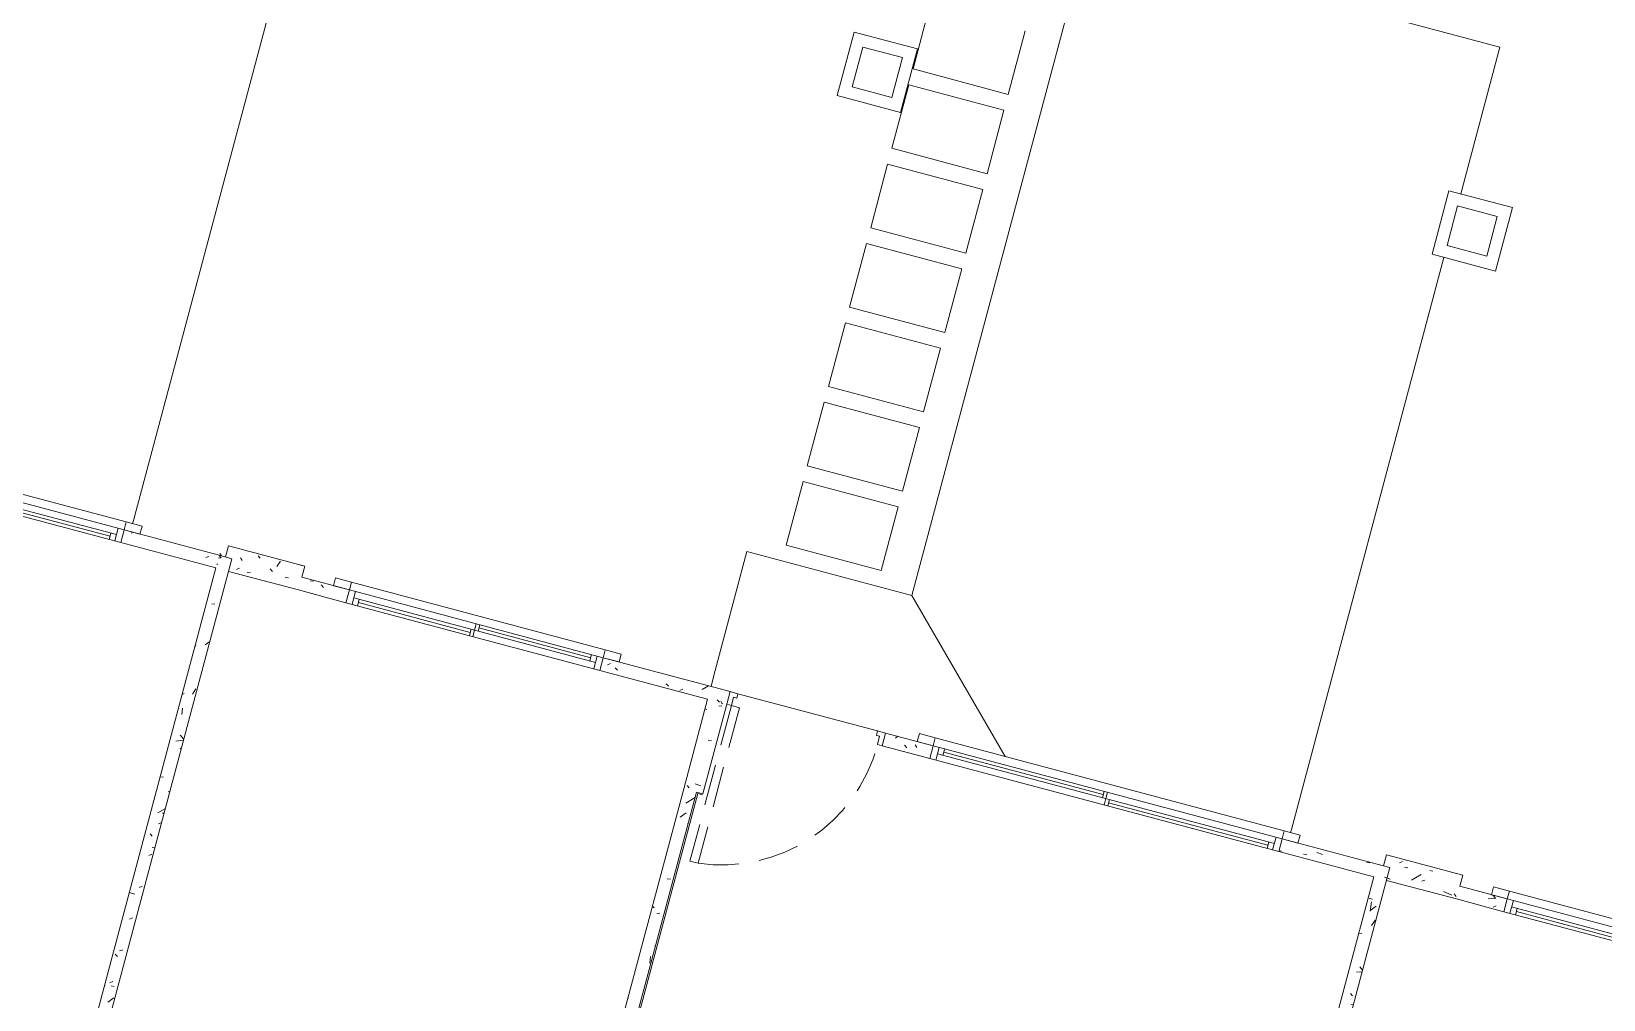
# Model space of a CAD drawing. Header units: metres. Extents: x 689715 to 690980, y 1005284 to 1006835.
# Drawn here: x 690858.54 to 690868.11, y 1005618.2 to 1005624.1 of the extents above; entities that cross this region are included whole.
import ezdxf

# ---------------------------------------------------------------- set-up
doc = ezdxf.new("R2010")
doc.units = ezdxf.units.M
doc.linetypes.add('HIDDEN', pattern=[0.375, 0.25, -0.125])
doc.linetypes.add('PHANTOM', pattern=[2.5, 1.25, -0.25, 0.25, -0.25, 0.25, -0.25])
doc.layers.add('0_HUELLAS CASAS CASTILLA', color=1, linetype='Continuous')
doc.layers.add('0_NUMERO DE LOTE FASE V', color=3, linetype='Continuous')
for name, color, linetype, lineweight in [('Modelos genéricos', 7, 'Continuous', 13), ('Muros', 7, 'Continuous', 13), ('Patrón de corte', 7, 'Continuous', 13), ('Pilares estructurales', 7, 'Continuous', 25), ('Plan Swing', 7, 'HIDDEN', 13), ('Puertas', 7, 'Continuous', 13), ('Suelos', 7, 'Continuous', 9), ('Ventanas', 7, 'Continuous', 13)]:
    doc.layers.add(name, color=color, linetype=linetype, lineweight=lineweight)
pattern_1 = [(49.99999999999996, (0, -2.328306436538696e-10), (0.4377584771638401, -0.03836033982117172), [0.04599999999999997, -0.5029999999999996]), (354.9999999999999, (0, -2.328306436538696e-10), (-0.0843952140696779, 0.4580987315439033), [0.037, -0.402]), (100.451, (0.03600000008009374, -0.003000000258907676), (0.3526758939897786, 0.4199401312074266), [0.03899999999999999, -0.427]), (46.18399999999996, (0, 0.121999999973923), (0.6506308650644553, -0.1004214988211121), [0.06899999999999998, -0.7539999999999997]), (96.63599999999995, (0.05400000012014061, 0.113999999826774), (0.570191611846052, 0.5938707988951815), [0.058, -0.6409999999999998]), (351.1839999999999, (0, 0.121999999973923), (0.5697220635397624, 0.5936975411065765), [0.05499999999999999, -0.6039999999999999]), (21, (0.06099999987054616, 0.09100000001490116), (0.3642747293136029, -0.245780230253577), [0.04599999999999997, -0.5029999999999996]), (326, (0.06099999987054616, 0.09100000001490116), (0.1482769546615402, 0.4415777901075864), [0.03699999999999999, -0.4019999999999999]), (71.451, (0.09099999989848584, 0.07100000022910535), (0.512048302653334, 0.1963072483374968), [0.03900000000000001, -0.4270000000000002]), (37.49999999999998, (0, -2.328306436538696e-10), (0.007375797972208928, 0.2022933454275577), [0.02, -0.3769999999999999, 0.02, -0.3879999999999999, -0.4039999999999999]), (37.49999999999998, (0, -2.328306436538696e-10), (0.007375797972208928, 0.2022933454275577), [-0.8059999999999998, 0.02, -0.384]), (7.49999999999994, (0, -2.328306436538696e-10), (0.1600503399492728, 0.2399435114399267), [0.02, -0.2129999999999999, 0.02, -0.3679999999999999, -0.154]), (7.49999999999994, (0, -2.328306436538696e-10), (0.1600503399492728, 0.2399435114399267), [-0.6209999999999999, 0.02, -0.134]), (327.5, (-0.136000000173226, -2.328306436538696e-10), (0.325416223879766, -0.01404568388630395), [0.02, -0.132, 0.02, -0.455, -0.6309999999999999]), (327.5, (-0.136000000173226, -2.328306436538696e-10), (0.325416223879766, -0.01404568388630395), [-0.6279999999999999, 0.02, -0.6109999999999999]), (317.4999999999999, (-0.1970000000437722, -2.328306436538696e-10), (0.3554815006055005, 0.06081860510782444), [0.01999999999999999, -0.1779999999999999, 0.01999999999999999, -0.2959999999999999, -0.4479999999999997]), (317.4999999999999, (-0.1970000000437722, -2.328306436538696e-10), (0.3554815006055005, 0.06081860510782444), [-0.5139999999999997, 0.01999999999999999, -0.4279999999999998])]

# ---------------------------------------------------------------- blocks, each defined once
blk = doc.blocks.new('Window-Sliding - VENTANA DE 2_20 X 1_20-1540986-PLANO CLAVE _8 CASAS EN HILERA_ - Dependent 1')
at = {"layer": 'Ventanas', "color": 253}
for p, q in [((1.100365830454672, 0.04), (-1.099634169545327, 0.04)), ((-1.099634169545327, 0.04), (-1.099634169545327, -0.03999999999902364)), ((-1.099634169545327, 0.04000000000097637), (1.100365830454672, 0.04000000000097637)), ((-1.061534169779908, -0.03999999999902364), (-1.061534169779908, 0.04000000000097637)), ((-1.061534169779908, 0.04000000000097637), (-1.061534169779908, -0.03999999999902365)), ((1.062265830467165, 9.714248738745823e-13), (-1.061534169779908, 9.714248738745823e-13)), ((-1.026609169545286, 0.04000000000097637), (-1.026609169545286, 9.714248738745823e-13)), ((-0.02185916954532734, 0.02000000000096879), (-1.026609169545286, 0.02000000000096879)), ((-0.02185916954532734, 0.04000000000097637), (-0.02185916954532734, 9.714248738745823e-13)), ((0.000365830454672653, 9.714248738745823e-13), (0.000365830454672653, 0.04000000000097637)), ((0.000365830454672653, 9.714248738745823e-13), (0.000365830454672653, -0.03999999999902364)), ((0.02259083045467268, -0.03999999999902364), (0.02259083045467268, 9.714248738745823e-13)), ((1.027340830454717, -0.03999999999902364), (1.027340830454717, 9.714248738745823e-13)), ((1.062265830467165, 0.04000000000097637), (1.062265830467165, -0.03999999999902365)), ((1.100365830454672, -0.03999999999902364), (1.100365830454672, 0.04)), ((-1.099634169545327, -0.03999999999902364), (1.100365830454672, -0.03999999999902364)), ((-1.099634169545327, -0.03999999999902364), (1.100365830454672, -0.03999999999902364)), ((-1.09963416929923, -0.03999999999902364), (1.100365830455644, -0.03999999999902364)), ((0.02259083045467268, -0.0199999999990375), (1.027340830454716, -0.0199999999990375))]:
    blk.add_line(p, q, dxfattribs=at)
blk = doc.blocks.new('Window-Sliding - VENTANA DE 1_60 X 1_20-1540950-PLANO CLAVE _8 CASAS EN HILERA_ - Dependent 1')
at = {"layer": 'Ventanas', "color": 253}
for p, q in [((-0.799634169545327, -0.04), (-0.799634169545327, 0.03999999999902364)), ((-0.799634169545327, 0.03999999999902364), (0.8003658304546724, 0.03999999999902364)), ((-0.7996341695453272, 0.03999999999902364), (0.8003658304546725, 0.03999999999902364)), ((-0.7996341692992297, 0.03999999999902364), (0.800365830455645, 0.03999999999902364)), ((-0.7615341697799087, 0.03999999999902364), (-0.7615341697799087, -0.04000000000097637)), ((-0.7615341697799087, -0.04000000000097637), (-0.7615341697799087, 0.03999999999902365)), ((0.000365830454672653, -9.714248738745823e-13), (0.000365830454672653, 0.03999999999902364)), ((0.02259083045467268, 0.03999999999902364), (0.02259083045467268, -9.714248738745823e-13)), ((0.02259083045467268, 0.0199999999990375), (0.7273408304547152, 0.0199999999990375)), ((0.7273408304547152, 0.03999999999902364), (0.7273408304547152, -9.714248738745823e-13)), ((0.7622658304671647, -0.04000000000097637), (0.7622658304671647, 0.03999999999902365)), ((0.8003658304546724, 0.03999999999902364), (0.8003658304546724, -0.04)), ((0.8003658304546724, -0.04), (-0.799634169545327, -0.04)), ((-0.7996341695453272, -0.04000000000097637), (0.8003658304546725, -0.04000000000097637)), ((0.7622658304671647, -9.714248738745823e-13), (-0.761534169779909, -9.714248738745823e-13)), ((-0.7266091695452884, -0.04000000000097637), (-0.7266091695452884, -9.714248738745823e-13)), ((-0.02185916954532734, -0.02000000000096879), (-0.7266091695452884, -0.02000000000096879)), ((-0.02185916954532734, -0.04000000000097637), (-0.02185916954532734, -9.714248738745823e-13)), ((0.000365830454672653, -9.714248738745823e-13), (0.000365830454672653, -0.04000000000097637))]:
    blk.add_line(p, q, dxfattribs=at)
blk = doc.blocks.new('M_MOLDURA SENCILLA PARA VENTANAS - 2_20x1_20-1429797-PLANO CLAVE _8 CASAS EN HILERA_ - Dependent 1')
at = {"layer": 'Modelos genéricos', "color": 9, "lineweight": 9}
for p, q in [((-0.975000000000008, 0.08999999999999686), (-1.075000000000009, 0.08999999999999686)), ((-1.075000000000009, 0.08999999999999686), (-1.075000000000009, 0.04000000000000823)), ((-1.075000000000009, 0.04000000000000823), (-0.975000000000008, 0.04000000000000823)), ((-0.975000000000008, 0.04000000000000823), (-0.975000000000008, 0.08999999999999686)), ((1.324999999999992, 0.08999999999999686), (1.224999999999992, 0.08999999999999686)), ((1.224999999999992, 0.08999999999999686), (1.224999999999992, 0.04000000000000823)), ((1.224999999999992, 0.04000000000000823), (1.324999999999992, 0.04000000000000823)), ((1.324999999999992, 0.04000000000000823), (1.324999999999992, 0.08999999999999686))]:
    blk.add_line(p, q, dxfattribs=at)
at = {"layer": 'Modelos genéricos', "color": 253}
blk.add_line((-0.9750000000000082, 0.09000000000000001), (1.224999999999992, 0.09000000000000001), dxfattribs=at)
blk = doc.blocks.new('M_MOLDURA SENCILLA PARA VENTANAS - 1_20x1_60-V5-PLANO CLAVE _8 CASAS EN HILERA_ - Dependent 1')
at = {"layer": 'Modelos genéricos', "color": 9, "lineweight": 9}
for p, q in [((-0.675000000000009, 0.08999999999999686), (-0.7750000000000079, 0.08999999999999686)), ((-0.7750000000000079, 0.08999999999999686), (-0.7750000000000079, 0.04000000000000823)), ((-0.7750000000000079, 0.04000000000000823), (-0.675000000000009, 0.04000000000000823)), ((-0.675000000000009, 0.04000000000000823), (-0.675000000000009, 0.08999999999999686)), ((1.024999999999992, 0.08999999999999686), (0.9249999999999912, 0.08999999999999686)), ((0.9249999999999912, 0.08999999999999686), (0.9249999999999912, 0.04000000000000823)), ((0.9249999999999912, 0.04000000000000823), (1.024999999999992, 0.04000000000000823)), ((1.024999999999992, 0.04000000000000823), (1.024999999999992, 0.08999999999999686))]:
    blk.add_line(p, q, dxfattribs=at)
at = {"layer": 'Modelos genéricos', "color": 253}
blk.add_line((-0.675000000000008, 0.09000000000000001), (0.924999999999992, 0.09000000000000001), dxfattribs=at)
blk = doc.blocks.new('M_SINGLE DOOR_PRINCIPAL - _98 x 2_18-1543017-PLANO CLAVE _8 CASAS EN HILERA_ - Dependent 1')
at = {"layer": 'Plan Swing', "color": 253}
for p, q in [((0.4089999999999979, 0.04000000000001053), (0.4089999999999979, 1.02000000000001)), ((0.4600000000000514, 1.02000000000001), (0.4089999999999979, 1.02000000000001)), ((0.4600000000000514, 0.04000000000001053), (0.4600000000000514, 1.02000000000001)), ((0.4600000000000514, 0.04000000000001053), (0.4089999999999979, 0.04000000000001053))]:
    blk.add_line(p, q, dxfattribs=at)
blk.add_arc((0.520000000000048, 0.04480403496726841), 0.9814928273890571, 96.49364626227735, 179.9999999999998, dxfattribs=at)
at = {"layer": 'Puertas', "color": 9, "lineweight": 9}
for p, q in [((-0.460000000000006, 0.04000000000000724), (-0.4900000000000043, 0.04000000000000717)), ((-0.4600000000000058, -0.0122499999999987), (-0.460000000000006, 0.04000000000000724)), ((0.4899999999999966, 0.0400000000000091), (0.4599999999999982, 0.04000000000000896)), ((0.4599999999999982, 0.04000000000000896), (0.4599999999999982, -0.01224999999999695)), ((-0.4900000000000041, -0.03999999999999282), (-0.4400000000000057, -0.03999999999999271)), ((-0.4400000000000058, -0.01224999999999866), (-0.4600000000000058, -0.0122499999999987)), ((-0.4400000000000057, -0.03999999999999271), (-0.4400000000000058, -0.01224999999999866)), ((0.4599999999999982, -0.01224999999999695), (0.4399999999999982, -0.01224999999999702)), ((0.4399999999999982, -0.01224999999999702), (0.4399999999999982, -0.03999999999999092)), ((0.4399999999999982, -0.03999999999999092), (0.4899999999999966, -0.03999999999999099))]:
    blk.add_line(p, q, dxfattribs=at)
at = {"layer": 'Puertas', "color": 253}
for p, q in [((-0.4600000000000056, -0.01224999999998467), (-0.4600000000000056, -0.01099999999998057)), ((-0.4550000000000055, -0.01099999999998056), (-0.4600000000000056, -0.01099999999998057)), ((-0.4550000000000054, -0.01099999999998668), (-0.4600000000000054, -0.0109999999999867)), ((-0.4600000000000056, -0.01224999999998467), (-0.4550000000000055, -0.01224999999998466)), ((-0.4550000000000055, -0.01099999999998056), (-0.4550000000000055, -0.01224999999998466)), ((-0.4550000000000054, -0.01099999999998668), (-0.4550000000000054, -0.0122499999999908))]:
    blk.add_line(p, q, dxfattribs=at)
blk = doc.blocks.new('M_Concrete-Rectangular-Column - _25x_25-V7-PLANO CLAVE _8 CASAS EN HILERA_ - Dependent 1')
at = {"layer": 'Pilares estructurales', "lineweight": 13}
h = blk.add_hatch(dxfattribs=at)
h.set_pattern_fill('CONCRETE', color=256, style=0, pattern_type=2)
h.set_pattern_definition([(49.99999999999999, (-7.957000000000001, -75.643), (1.457020047383542, -0.1273482686276515), [0.152, -1.676]), (355, (-7.957000000000001, -75.643), (-0.2818653023739907, 1.528382135238966), [0.122, -1.341]), (100.451, (-7.835, -75.653), (1.17546538358712, 1.400456044289996), [0.13, -1.425]), (46.184, (-7.957000000000001, -75.236), (2.169039294737322, -0.336383022587974), [0.229, -2.515]), (96.636, (-7.776, -75.264), (1.898944685138781, 1.97970782763093), [0.194, -2.137]), (351.184, (-7.957000000000001, -75.236), (1.898795237190718, 1.979372286160904), [0.183, -2.012]), (21, (-7.754, -75.33800000000001), (1.212598781386422, -0.8177586412751406), [0.152, -1.676]), (326, (-7.754, -75.33800000000001), (0.4944494143613917, 1.473404145724342), [0.122, -1.341]), (71.45100000000001, (-7.653, -75.406), (1.707039752549385, 0.6549895290889265), [0.13, -1.425]), (37.50000000000001, (-7.957000000000001, -75.643), (0.02416182372297015, 0.6765066195347833), [0.067, -1.258, 0.067, -1.294, -1.346]), (37.50000000000001, (-7.957000000000001, -75.643), (0.02416182372297015, 0.6765066195347833), [-2.686, 0.067, -1.279]), (7.499999999999999, (-7.957000000000001, -75.643), (0.5349359976128323, 0.8016816565557453), [0.067, -0.7090000000000001, 0.067, -1.227, -0.513]), (7.499999999999999, (-7.957000000000001, -75.643), (0.5349359976128323, 0.8016816565557453), [-2.071, 0.067, -0.446]), (327.5, (-8.41, -75.643), (1.084235554558972, -0.04571938571545769), [0.067, -0.441, 0.067, -1.518, -2.103]), (327.5, (-8.41, -75.643), (1.084235554558972, -0.04571938571545769), [-2.093, 0.067, -2.036]), (317.5, (-8.613, -75.643), (1.185122407334744, 0.2039163545013021), [0.067, -0.593, 0.067, -0.986, -1.494]), (317.5, (-8.613, -75.643), (1.185122407334744, 0.2039163545013021), [-1.713, 0.067, -1.426])])
h.paths.add_polyline_path([(0.1250000000000062, -0.1249999999999326), (0.1250000000000062, 0.1250000000000625), (-0.1249999999999932, 0.1250000000000625), (-0.1249999999999932, -0.1249999999998936)], flags=0)
blk = doc.blocks.new('MOLDURA COLUMNA - 0_40x_40-1533038-PLANO CLAVE _8 CASAS EN HILERA_ - Dependent 1')
at = {"layer": 'Modelos genéricos', "color": 253}
for p, q in [((0.2000000000000064, 0.1999999999999915), (-0.1999999999999938, 0.1999999999999915)), ((-0.1999999999999937, 0.1999999999999915), (-0.1999999999999937, -0.2000000000000085)), ((0.2000000000000064, -0.2000000000000085), (0.2000000000000064, 0.1999999999999915)), ((-0.1249999999999938, -0.1250000000000084), (-0.1249999999999937, 0.1249999999999915)), ((-0.1249999999999937, 0.1249999999999915), (0.1250000000000063, 0.1249999999999915)), ((0.1250000000000063, 0.1249999999999915), (0.1250000000000063, -0.1250000000000084)), ((0.1250000000000063, -0.1250000000000084), (-0.1249999999999938, -0.1250000000000084)), ((-0.1999999999999937, -0.2000000000000085), (0.2000000000000065, -0.2000000000000085))]:
    blk.add_line(p, q, dxfattribs=at)
blk = doc.blocks.new('012-AR_CASTILLA_MODELO B_rvt-1-PLANO CLAVE _8 CASAS EN HILERA_ - Dependent 1')
at = {"layer": 'Patrón de corte'}
h = blk.add_hatch(dxfattribs=at)
h.set_pattern_fill('HORMIGÓN', color=254, scale=0.9999999999999999, style=0, pattern_type=2)
h.set_pattern_definition(pattern_1)
h.paths.add_polyline_path([(11.64183760143351, 80.16254749684595), (11.72183760162443, 80.16254749638028), (11.72183760168264, 83.02771324058995), (11.64183760154992, 83.02771324035712), (11.64183760166634, 82.04388341144659)], flags=0)
h.paths.add_polyline_path([(11.72183760144981, 84.22771324007772), (11.72183760127518, 87.69771324051544), (11.64183760154992, 87.69771324051544), (11.64183760154992, 84.22771324007772)], flags=0)
h = blk.add_hatch(dxfattribs=at)
h.set_pattern_fill('HORMIGÓN', color=254, scale=0.9999999999999999, style=0, pattern_type=2)
h.set_pattern_definition(pattern_1)
h.paths.add_polyline_path([(14.82183760148473, 79.59754749690183), (14.82183760136832, 87.69771324028261), (14.74183760152664, 87.69771324051544), (14.74183760152664, 79.59754749643616)], flags=0)
h = blk.add_hatch(dxfattribs=at)
h.set_pattern_fill('HORMIGÓN', color=254, scale=0.9999999999999999, style=0, pattern_type=2)
h.set_pattern_definition(pattern_1)
h.paths.add_polyline_path([(11.72183760162443, 79.59754749643616), (11.72183760162443, 80.16254749638028), (11.60183760151267, 80.16254749684595), (11.60183760157088, 79.59754749643616)], flags=0)
h = blk.add_hatch(dxfattribs=at)
h.set_pattern_fill('HORMIGÓN', color=254, scale=0.9999999999999999, style=0, pattern_type=2)
h.set_pattern_definition(pattern_1)
h.paths.add_polyline_path([(14.30183760158252, 79.51754749682732), (14.30183760169894, 79.59754749643616), (14.00183760165237, 79.59754749643616), (14.00183760159416, 79.51754749636166)], flags=0)
h.paths.add_polyline_path([(11.60178603231907, 79.51754749636166), (12.40183760155924, 79.51754749636166), (12.40183760150103, 79.59754749690183), (11.60178603220265, 79.59754749643616)], flags=0)
h.paths.add_polyline_path([(10.6217860323377, 79.51754749659449), (10.62178603222128, 79.59754749643616), (10.32178603223292, 79.59754749643616), (10.32178603217471, 79.51754749706015)], flags=0)
h.paths.add_polyline_path([(7.521837601496372, 79.51754749682732), (8.121786032337695, 79.51754749636166), (8.12178603245411, 79.59754749643616), (7.521837601438165, 79.59754749643616)], flags=0)
h = blk.add_hatch(dxfattribs=at)
h.set_pattern_fill('HORMIGÓN', color=254, scale=0.9999999999999999, style=0, pattern_type=2)
h.set_pattern_definition(pattern_1)
h.paths.add_polyline_path([(14.3018376014661, 79.44754749699496), (14.82183760160115, 79.4475474965293), (14.82183760148473, 79.59754749690183), (14.30183760169894, 79.59754749643616), (14.30183760158252, 79.51754749682732)], flags=0)
at = {"layer": 'Muros', "color": 253}
for p, q in [((14.82183760148473, 79.59754749690183), (14.82183760136832, 87.69771324028261)), ((11.63183776917867, 80.16754749673419), (11.63183776894584, 83.02771324035712)), ((11.64183760154992, 83.02771324035712), (11.64183760143351, 80.16254749684595)), ((11.72183760162443, 80.16254749638028), (11.72183760168264, 83.02771324058995)), ((14.74183760164306, 82.94771324028261), (14.74183760152664, 79.51754749636166)), ((11.63183776917867, 80.16754749673419), (11.60183760151267, 80.16754749673419)), ((11.60183760151267, 80.16254749684595), (11.60183760157088, 79.59754749643616)), ((11.64183760143351, 80.16254749684595), (11.60183760151267, 80.16254749684595)), ((11.72183760162443, 79.59754749643616), (11.72183760162443, 80.16254749638028)), ((8.12178603245411, 79.59754749643616), (7.521837601438165, 79.59754749643616)), ((10.62178603222128, 79.59754749643616), (10.32178603223292, 79.59754749643616)), ((10.6217860323377, 79.51754749659449), (10.62178603222128, 79.59754749643616)), ((11.60178603220265, 79.59754749643616), (11.60178603231907, 79.51754749636166)), ((12.40183760150103, 79.59754749690183), (11.72183760162443, 79.59754749643616)), ((14.30183760169894, 79.59754749643616), (14.00183760165237, 79.59754749643616)), ((14.74183760152664, 79.59754749643616), (14.30183760169894, 79.59754749643616)), ((7.521837601496372, 79.51754749682732), (8.121786032337695, 79.51754749636166)), ((10.32178603217471, 79.51754749706015), (10.6217860323377, 79.51754749659449)), ((11.60178603231907, 79.51754749636166), (12.40183760155924, 79.51754749636166)), ((14.00183760159416, 79.51754749636166), (14.30183760158252, 79.51754749682732)), ((14.30183760158252, 79.51754749682732), (14.3018376014661, 79.44754749699496)), ((14.74183760152664, 79.51754749636166), (14.82183760160115, 79.51754749636166)), ((14.78313242469449, 79.44754749676213), (14.78313242492732, 79.51755758491345)), ((14.3018376014661, 79.44754749699496), (14.7831324248109, 79.4475474965293))]:
    blk.add_line(p, q, dxfattribs=at)
at = {"layer": 'Suelos', "color": 9}
for p, q in [((10.67178603226785, 79.51754749659449), (11.55178603238892, 79.51754749682732)), ((11.72183974494692, 79.4475474965293), (11.7218397265533, 79.51754749659449)), ((8.081786032300442, 79.46754749701358), (8.08178603235865, 79.4475474965293)), ((8.08178603235865, 79.4475474965293), (8.081786032475065, 75.84254749678075)), ((9.881786032230593, 79.46754749654792), (9.901786032365635, 79.44754749699496)), ((9.901786032365635, 79.44754749699496), (10.68178603233537, 78.66754749673419)), ((11.7218399476842, 78.66754749650136), (11.72183974494692, 79.4475474965293)), ((10.68178603233537, 78.66754749673419), (11.7218399476842, 78.66754749650136)), ((10.68178603227716, 74.51754749729298), (10.68178603233537, 78.66754749673419)), ((11.50178603245877, 78.56754749664105), (10.9017860321328, 78.56754749664105)), ((10.9017860321328, 78.56754749664105), (10.9017860321328, 78.16754749673419)), ((11.50178603234235, 78.16754749673419), (11.50178603245877, 78.56754749664105)), ((10.9017860321328, 78.16754749673419), (11.50178603234235, 78.16754749673419)), ((11.50178603216773, 78.06754749733955), (10.90178603224922, 78.06754749664105)), ((10.90178603224922, 78.06754749664105), (10.90178603248205, 77.66754749673419)), ((11.50178603210952, 77.66754749673419), (11.50178603216773, 78.06754749733955)), ((10.90178603248205, 77.66754749673419), (11.50178603210952, 77.66754749673419)), ((11.50178603245877, 77.56754749664105), (10.9017860321328, 77.56754749664105)), ((10.9017860321328, 77.56754749664105), (10.90178603236564, 77.16754749673419)), ((11.50178603234235, 77.16754749673419), (11.50178603245877, 77.56754749664105)), ((10.90178603236564, 77.16754749673419), (11.50178603234235, 77.16754749673419)), ((11.50178603245877, 77.06754749664105), (10.90178603236564, 77.06754749664105)), ((10.90178603236564, 77.06754749664105), (10.90178603236564, 76.66754749696702)), ((11.50178603234235, 76.66754749673419), (11.50178603245877, 77.06754749664105)), ((10.90178603236564, 76.66754749696702), (11.50178603234235, 76.66754749673419)), ((11.50178603245877, 76.56754749664105), (10.90178603236564, 76.56754749664105)), ((10.90178603236564, 76.56754749664105), (10.90178603224922, 76.16754749696702)), ((11.50178603222594, 76.16754749673419), (11.50178603245877, 76.56754749664105)), ((10.90178603224922, 76.16754749696702), (11.50178603222594, 76.16754749673419)), ((11.50178603245877, 76.06754749664105), (10.90178603224922, 76.06754749664105)), ((10.90178603224922, 76.06754749664105), (10.90178603236564, 75.66754749673419)), ((11.50178603234235, 75.66754749673419), (11.50178603245877, 76.06754749664105)), ((10.90178603236564, 75.66754749673419), (11.50178603234235, 75.66754749673419)), ((11.50178603245877, 75.56754749664105), (10.90178603236564, 75.56754749687389)), ((10.90178603236564, 75.56754749687389), (10.9017860321328, 75.16754749696702)), ((11.50178603228414, 75.16754749719985), (11.50178603245877, 75.56754749664105)), ((8.08178603235865, 75.44254749664105), (8.081786032416858, 74.51754749682732)), ((8.081786032184027, 74.51754749682732), (10.68178603227716, 74.51754749729298))]:
    blk.add_line(p, q, dxfattribs=at)
at = {"color": 254, "lineweight": 13}
for name, p in [('M_SINGLE DOOR_PRINCIPAL - _98 x 2_18-1543017-PLANO CLAVE _8 CASAS EN HILERA_ - Dependent 1', (11.11178603227017, 79.55754749686457)), ('MOLDURA COLUMNA - 0_40x_40-1533038-PLANO CLAVE _8 CASAS EN HILERA_ - Dependent 1', (7.956786032300442, 75.64254749636166)), ('M_Concrete-Rectangular-Column - _25x_25-V7-PLANO CLAVE _8 CASAS EN HILERA_ - Dependent 1', (7.956786032300442, 75.64254749636166)), ('MOLDURA COLUMNA - 0_40x_40-1533038-PLANO CLAVE _8 CASAS EN HILERA_ - Dependent 1', (11.70678603230044, 75.64254749729298))]:
    blk.add_blockref(name, p, dxfattribs=at)
at = {"color": 254, "lineweight": 13, "rotation": 179.9999999999999}
for name, p in [('Window-Sliding - VENTANA DE 2_20 X 1_20-1540986-PLANO CLAVE _8 CASAS EN HILERA_ - Dependent 1', (9.222151862748433, 79.55754749733023)), ('Window-Sliding - VENTANA DE 1_60 X 1_20-1540950-PLANO CLAVE _8 CASAS EN HILERA_ - Dependent 1', (13.20220343192341, 79.55754749686457)), ('M_MOLDURA SENCILLA PARA VENTANAS - 2_20x1_20-1429797-PLANO CLAVE _8 CASAS EN HILERA_ - Dependent 1', (9.346786032314412, 79.55754749733023)), ('M_MOLDURA SENCILLA PARA VENTANAS - 1_20x1_60-V5-PLANO CLAVE _8 CASAS EN HILERA_ - Dependent 1', (13.3268376016058, 79.55754749663174))]:
    blk.add_blockref(name, p, dxfattribs=at)
blk = doc.blocks.new('C TRANSFORMADA A B')
at = {"layer": 'Patrón de corte'}
h = blk.add_hatch(dxfattribs=at)
h.set_pattern_fill('HORMIGÓN', color=254, scale=0.9999999999999998, angle=90.00000000000001, style=0, pattern_type=2)
h.set_pattern_definition([(140, (365.6615329065826, -24.78183759388048), (0.03836033982117162, 0.4377584771638401), [0.04599999999999998, -0.5029999999999997]), (85, (365.6615329065826, -24.78183759388048), (-0.4580987315439033, -0.08439521406967798), [0.037, -0.402]), (190.451, (365.6645329066087, -24.74583759397501), (-0.4199401312074266, 0.3526758939897785), [0.03899999999999999, -0.4269999999999999]), (136.184, (365.5395329066087, -24.78183759393869), (0.1004214988211119, 0.6506308650644553), [0.06899999999999996, -0.7539999999999996]), (186.636, (365.547532906523, -24.72783759376034), (-0.5938707988951817, 0.5701916118460519), [0.05799999999999999, -0.6409999999999997]), (81.18399999999997, (365.5395329066087, -24.78183759393869), (-0.5936975411065766, 0.5697220635397623), [0.055, -0.6039999999999999]), (111, (365.5705329065677, -24.72083759383531), (0.2457802302535768, 0.3642747293136031), [0.04599999999999999, -0.5029999999999998]), (55.99999999999997, (365.5705329065677, -24.72083759383531), (-0.4415777901075864, 0.1482769546615401), [0.03699999999999998, -0.4019999999999998]), (161.451, (365.5905329065863, -24.690837593982), (-0.1963072483374969, 0.512048302653334), [0.03899999999999999, -0.4269999999999999]), (127.5, (365.6615329065826, -24.78183759388048), (-0.2022933454275577, 0.007375797972208886), [0.02, -0.3769999999999999, 0.02, -0.3879999999999999, -0.4039999999999999]), (127.5, (365.6615329065826, -24.78183759388048), (-0.2022933454275577, 0.007375797972208886), [-0.8059999999999998, 0.02, -0.384]), (97.49999999999997, (365.6615329065826, -24.78183759388048), (-0.2399435114399267, 0.1600503399492727), [0.02, -0.2129999999999999, 0.02, -0.3679999999999999, -0.154]), (97.49999999999997, (365.6615329065826, -24.78183759388048), (-0.2399435114399267, 0.1600503399492727), [-0.6209999999999999, 0.02, -0.134]), (57.49999999999999, (365.6615329065826, -24.91783759393729), (0.01404568388630387, 0.325416223879766), [0.02, -0.132, 0.02, -0.4550000000000001, -0.6309999999999999]), (57.49999999999999, (365.6615329065826, -24.91783759393729), (0.01404568388630387, 0.325416223879766), [-0.6279999999999999, 0.02, -0.6109999999999999]), (47.49999999999995, (365.6615329065826, -24.97883759392425), (-0.0608186051078245, 0.3554815006055005), [0.02, -0.178, 0.02, -0.296, -0.4479999999999998]), (47.49999999999995, (365.6615329065826, -24.97883759392425), (-0.0608186051078245, 0.3554815006055005), [-0.5139999999999999, 0.02, -0.4279999999999999])])
h.paths.add_polyline_path([(286.1439854095224, -10.47999999229796), (286.0639854099136, -10.47999999212334), (286.0639854099136, -10.77999999240274), (286.1439854099881, -10.77999999228632)], flags=0)
h.paths.add_polyline_path([(286.1439854099881, -13.18005156173604), (286.1439854099881, -12.37999999243766), (286.0639854099136, -12.37999999237945), (286.0639854099136, -13.18005156173604)], flags=0)
h.paths.add_polyline_path([(286.1439854095224, -14.16005156154279), (286.0639854099136, -14.16005156154279), (286.0639854099136, -14.46005156158935), (286.1439854095224, -14.46005156170577)], flags=0)
h.paths.add_polyline_path([(286.1439854095224, -17.25999999238411), (286.1439854099881, -16.66005156160099), (286.0639854099136, -16.66005156154279), (286.0639854099136, -17.25999999238411)], flags=0)
at = {"layer": 'Muros', "color": 253}
for p, q in [((286.0639854099136, -16.66005156154279), (286.0639854099136, -17.25999999238411)), ((286.1439854095224, -17.25999999238411), (286.1439854099881, -16.66005156160099))]:
    blk.add_line(p, q, dxfattribs=at)
at = {"layer": 'Suelos', "color": 9}
for p, q in [((286.1939854098018, -16.70005156158004), (286.2139854098205, -16.70005156152183)), ((286.2139854098205, -16.70005156152183), (289.8189854093362, -16.70005156146362))]:
    blk.add_line(p, q, dxfattribs=at)
at = {"color": 254, "lineweight": 13, "rotation": 269.9999999999999}
for name, p in [('M_MOLDURA SENCILLA PARA VENTANAS - 2_20x1_20-1429797-PLANO CLAVE _8 CASAS EN HILERA_ - Dependent 1', (286.1039854094852, -15.43505156156607)), ('Window-Sliding - VENTANA DE 2_20 X 1_20-1540986-PLANO CLAVE _8 CASAS EN HILERA_ - Dependent 1', (286.1039854094852, -15.55968573107384))]:
    blk.add_blockref(name, p, dxfattribs=at)
blk = doc.blocks.new('CASTILLA 7 NUEVA')
at = {"rotation": 269.9999998879757}
blk.add_blockref('C TRANSFORMADA A B', (323.2665340037202, 260.2961971557233), dxfattribs=at)
at = {"layer": '0_HUELLAS CASAS CASTILLA', "color": 8, "lineweight": 5}
for p in [(283.8846956957132, -105.3653356723953), (291.1846956951194, -105.3653356872965)]:
    blk.add_blockref('012-AR_CASTILLA_MODELO B_rvt-1-PLANO CLAVE _8 CASAS EN HILERA_ - Dependent 1', p, dxfattribs=at)

msp = doc.modelspace()

# ---------------------------------------------------------------- block references
at = {"layer": '0_NUMERO DE LOTE FASE V', "linetype": 'PHANTOM', "rotation": 165.0660436350674}
msp.add_blockref('CASTILLA 7 NUEVA', (691148.6920277637, 1005517.075476691), dxfattribs=at)

doc.saveas('drawing.dxf')
